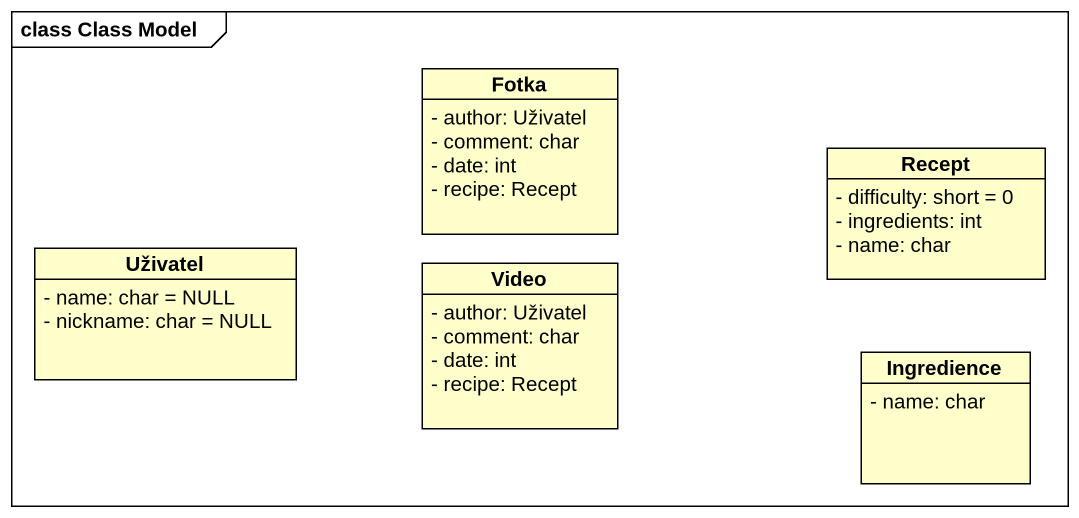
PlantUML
@startuml
mainframe class Class Model
hide circle
hide empty members
skinparam classAttributeIconSize 0
class Fotka {
  - author: Uživatel
  - comment: char
  - date: int
  - recipe: Recept
}
class Recept {
  - difficulty: short = 0
  - ingredients: int
  - name: char
}
class Uživatel {
  - name: char = NULL
  - nickname: char = NULL
}
class Video {
  - author: Uživatel
  - comment: char
  - date: int
  - recipe: Recept
}
class Ingredience {
  - name: char
}
@enduml
